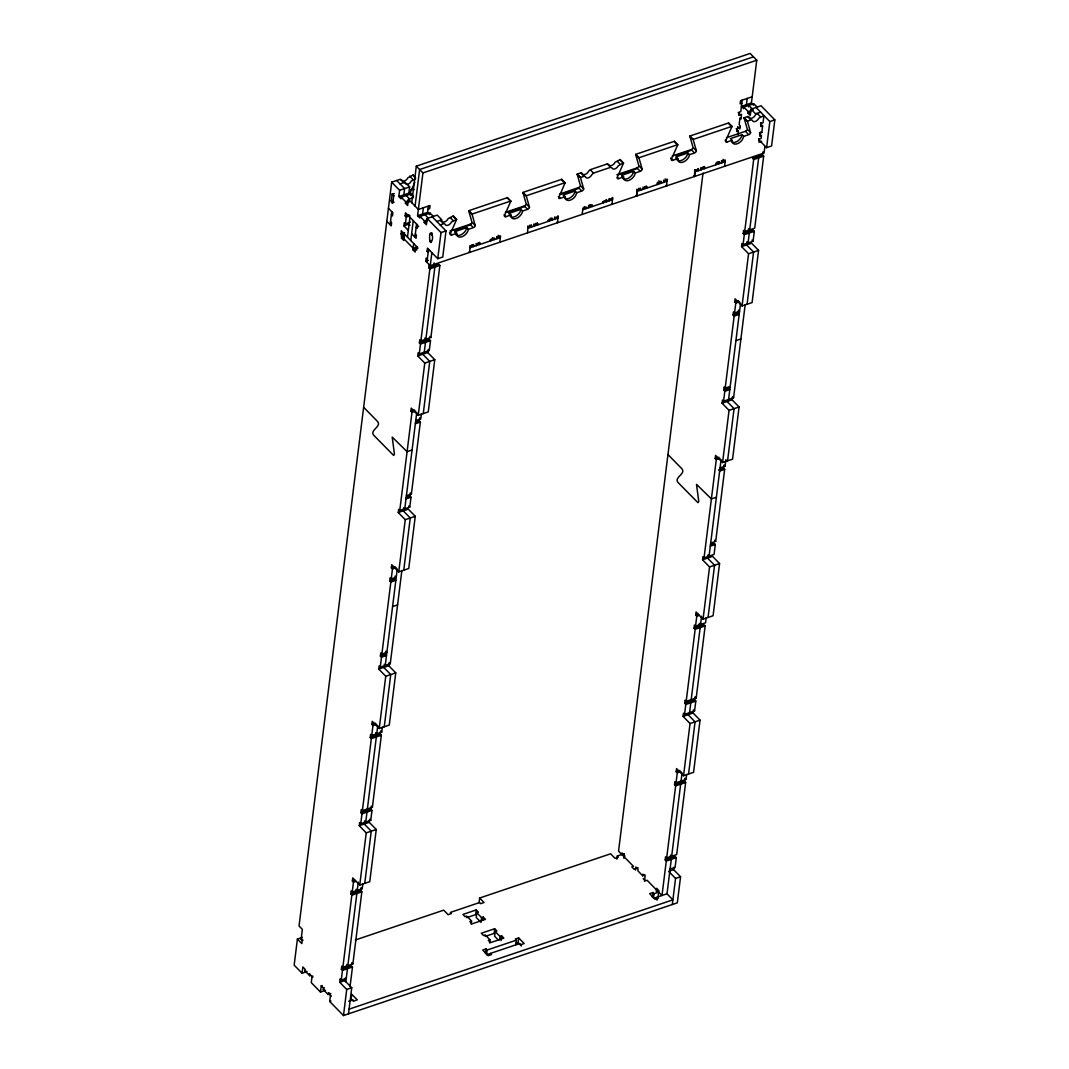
<?xml version="1.0" encoding="UTF-8"?>
<svg xmlns="http://www.w3.org/2000/svg" width="1069" height="1069" viewBox="0 0 1069 1069"><rect width="100%" height="100%" fill="white"/><g stroke="black" fill="none" stroke-linecap="round" stroke-linejoin="round"><path stroke-width="1.5" d="M522.594 211.034L520.937 209.337L509.258 213.292L510.915 214.976L511.517 217.688A7.029 4.356 -44.4 0 0 517.81 217.675A7.029 4.356 -44.4 0 0 522.594 211.034L527.605 209.35A2.018 1.256 -44.4 0 0 529.088 208.161A2.004 1.243 -44.4 0 0 529.462 207.212L526.336 196.202A2.018 1.256 -44.4 0 1 526.322 195.774L523.008 192.393L561.733 179.311L565.047 182.705A2.018 1.256 -44.4 0 1 564.926 183.173L558.699 197.899A2.031 1.256 -44.4 0 0 560.129 198.366L565.127 196.669L565.742 199.382A7.042 4.356 -44.4 0 0 575.456 196.108L576.819 192.727L575.162 191.03L563.47 194.986L565.127 196.669M689.505 154.684L687.848 152.987L676.169 156.929L677.826 158.626L678.427 161.339A7.029 4.356 -44.4 0 0 684.721 161.312A7.029 4.356 -44.4 0 0 689.505 154.684L694.516 152.987A2.018 1.256 -44.4 0 0 695.999 151.811A2.004 1.243 -44.4 0 0 696.387 150.863L693.246 139.852A2.018 1.256 -44.4 0 1 693.233 139.424L689.919 136.03L728.644 122.962L731.958 126.342A2.018 1.256 -44.4 0 1 731.837 126.823L725.57 141.001A2.004 1.243 -44.4 0 0 725.61 141.549A2.031 1.256 -44.4 0 0 727.04 142.003L732.051 140.32L732.653 143.032A7.042 4.356 -44.4 0 0 742.367 139.745L743.73 136.378L742.073 134.681L730.394 138.623L732.051 140.32M455.006 232.467L455.033 231.599L466.725 227.644L468.382 229.341L473.38 227.657A2.018 1.256 -44.4 0 0 474.877 226.468A2.004 1.243 -44.4 0 0 475.251 225.519L472.124 214.508A2.031 1.256 -44.4 0 1 472.097 214.081L468.797 210.7L507.521 197.618L510.822 201.012A2.004 1.243 -44.4 0 1 510.701 201.48L504.434 215.671A2.004 1.243 -44.4 0 0 504.474 216.205A2.031 1.256 -44.4 0 0 505.904 216.673L510.915 214.976M677.826 158.626L672.815 160.31A2.031 1.256 -44.4 0 1 671.385 159.842A2.004 1.243 -44.4 0 1 671.345 159.308L677.612 145.13A2.018 1.256 -44.4 0 0 677.746 144.649L674.432 141.268L635.708 154.337L639.021 157.731A2.031 1.256 -44.4 0 0 639.035 158.145L642.162 169.169A2.004 1.243 -44.4 0 1 641.788 170.118A2.018 1.256 -44.4 0 1 640.291 171.307L635.293 172.991L633.636 171.294L621.958 175.236L622.051 176.906M676.169 156.929L676.263 158.6M302.42 937.353L297.409 939.05L294.162 965.147L302.073 973.231L307.084 971.534M415.574 177.374L413.182 174.928L407.957 177.695A4.022 2.499 -44.4 0 1 404.55 180.848A4.022 2.499 -44.4 0 1 401.65 179.819L400.22 179.298L391.682 182.184L299.039 925.995L302.353 929.375L301.124 939.304L302.22 940.426L301.832 943.553L297.409 939.05M390.118 224.717L391.748 211.662M302.073 973.231L302.861 966.964L305.066 969.222L304.865 970.786L309.663 975.676L310.491 975.396M413.462 196.121L411.258 193.863L401.222 197.23L401.035 198.794L398.817 196.536L399.606 190.269L391.682 182.184M398.817 196.536L403.828 194.839L404.603 188.585L396.693 180.487M404.523 234.138L403.735 240.405L401.53 238.146L401.209 230.744L417.03 246.926L416.643 250.052L415.534 248.93L415.146 252.057L412.941 249.799L413.716 243.532M413.436 197.605L408.438 199.302L407.65 205.569L405.445 203.31L405.645 201.734L401.222 197.23M309.663 975.676L309.85 974.113M408.318 230.369L403.895 225.853L404.296 222.726L405.392 223.849L410.402 222.152M405.392 223.849L406.247 217.06L405.138 215.938L405.525 212.798L417.672 225.212L417.284 228.352L416.175 227.216L418.687 226.374M411.258 193.863L411.057 195.427L408.852 193.168L409.627 186.901L405.031 182.198L400.006 183.881M407.476 237.158L409.948 217.314M411.765 202.696L416.309 166.163L750.144 53.45L756.772 60.225L751.413 103.012L753.632 105.27M410.79 240.538L413.249 220.695M415.079 206.09L419.623 169.543L753.458 56.831M325.484 990.348L320.486 992.045L321.261 985.778L322.09 985.498M414.946 237.131L416.563 224.089M428.335 218.116L425.008 214.722L419.997 216.406L419.796 217.982L417.591 215.724L422.936 172.937L416.309 166.163M330.842 993.555L328.063 994.491L323.279 989.6L323.466 988.037L321.261 985.778M422.616 214.041L423.377 207.76M328.063 994.491L329.092 992.647M436.807 221.497L441.831 219.826L437.234 215.123L427.199 218.477L426.424 224.744L424.219 222.486L424.406 220.922L419.997 216.406M427.493 213.399L428.402 206.09M673.858 867.24L673.564 869.591L680.565 876.74L677.318 902.837L343.483 1015.55L329.68 1001.439L330.468 995.186M425.021 214.735L430.032 213.052L429.832 214.615L427.627 212.357L417.591 215.724M764.883 146.48L764.068 153.001L430.246 265.713L425.823 261.21L426.21 258.07L427.319 259.206M428.161 252.418L427.065 251.282L427.453 248.155L437.755 258.685L442.766 257.001L446.014 230.904L432.21 216.793M426.932 262.333L428.549 249.291M429.698 240.151C428.616 226.294 435.19 236.008 431.355 241.848A1.51 0.722 71.3 0 1 430.379 242.169A1.51 0.722 71.3 0 1 429.698 240.151L431.355 241.848M343.483 1015.55L346.73 989.453L339.742 982.304L340.129 979.177L340.971 978.897M345.968 978.322L341.238 980.3L342.468 970.385L341.372 969.249L341.759 966.122L342.868 967.258L352.877 963.864L361.843 891.84L360.747 890.704L361.135 887.577L362.244 888.7L352.222 892.094L351.126 890.958L350.726 894.085L351.835 895.221L342.868 967.258M352.222 892.094L353.465 882.166L352.356 881.043L352.743 877.903L359.732 885.052L369.754 881.671L376.261 829.477L369.259 822.328L369.647 819.201L370.756 820.324L360.747 823.705L359.638 822.582L359.251 825.709L366.239 832.858L359.732 885.052M360.747 823.705L361.977 813.79L360.868 812.667L361.269 809.527L362.364 810.663L372.386 807.282L381.352 735.245L380.243 734.122L380.644 730.982L381.74 732.118L371.731 735.499L370.622 734.363L370.235 737.503L371.344 738.626L362.364 810.663M371.731 735.499L372.961 725.584L371.865 724.448L372.253 721.321L379.241 728.47L389.263 725.089L395.757 672.882L388.769 665.733L389.156 662.606L390.265 663.729L380.243 667.123L379.148 665.987L378.747 669.114L385.749 676.263L379.241 728.47M381.486 657.194L380.377 656.072L380.764 652.945L381.874 654.068L386.884 652.371L385.775 651.248L385.388 654.375L386.484 655.511L381.486 657.194L380.243 667.123M381.874 654.068L390.84 582.03L389.744 580.908L390.132 577.781L391.227 578.904L396.238 577.207M391.227 578.904L392.47 568.989L391.361 567.853L391.748 564.726L398.75 571.875L408.759 568.494L415.266 516.3L408.264 509.151L398.256 512.532L405.245 519.681L398.75 571.875M398.256 512.532L398.643 509.392L399.753 510.528L409.761 507.147L411.004 497.232L409.895 496.096L410.282 492.969L411.391 494.092L406.38 495.789M399.753 510.528L411.979 412.393L410.87 411.271L411.258 408.131L418.246 415.28L428.268 411.899L434.762 359.705L427.774 352.556L428.161 349.429M418.246 415.28L424.754 363.086L417.765 355.937L418.153 352.81L419.248 353.933L429.27 350.552L430.5 340.637L429.404 339.501L419.382 342.895L420.491 344.018L419.248 353.933M419.382 342.895L419.783 339.755L420.879 340.891L430.901 337.497L439.867 265.473L438.758 264.337L428.749 267.731L429.858 268.853L420.879 340.891M428.749 267.731L429.137 264.591M430.246 265.713L431.863 252.672M348.494 1013.853L351.741 987.756L344.752 980.607L345.046 978.269M356.124 889.274L355.736 892.401L356.846 893.524L347.866 965.561L346.77 964.438M364.649 820.885L364.248 824.025L371.25 831.174L364.743 883.368M390.84 582.03L395.851 580.347L394.742 579.211L395.142 576.084M403.654 507.708L403.267 510.835L410.255 517.984L403.761 570.178M434.148 262.894L433.76 266.034L434.856 267.156L425.89 339.194L424.781 338.058M345.848 981.823L347.478 968.688L346.369 967.565M357.233 890.397L358.262 882.125M365.745 822.021L366.988 812.106L365.879 810.97M367.375 808.966L376.341 736.942L375.246 735.806M377.771 725.544L376.742 733.802L375.633 732.679M397.267 568.949L385.254 665.426L384.145 664.303M404.763 508.831L416.776 412.353M424.259 352.236L425.502 342.321L424.393 341.198M437.755 258.685L441.003 232.588L427.199 218.477M370.756 820.324L371.985 810.409L370.89 809.286L371.277 806.146L372.386 807.282M411.391 494.092L420.358 422.068L419.262 420.932L419.649 417.805M350.031 986.687L352.489 967.004L351.38 965.868L341.372 969.249M362.244 888.7L362.859 883.742M381.74 732.118L382.355 727.161M390.265 663.729L401.864 570.565M421.373 413.97L420.758 418.928L415.747 420.625M384.252 726.773L390.746 674.579L383.758 667.43M423.257 413.596L429.765 361.389L422.763 354.24M469.972 245.549L469.759 252.391L469.077 251.709M473.313 244.427L473.674 246.551L471.83 244.681M476.453 245.616L476.093 243.491M479.433 242.356L479.794 244.494L478.137 242.797M496.684 236.543L497.032 238.668L496.484 238.106M499.798 242.249L500.573 235.968L497.232 237.104M527.618 232.855L527.832 226.013M531.173 224.891L531.534 227.016L529.689 225.145M533.952 223.955L534.313 226.08L533.765 225.519M537.293 222.82L537.654 224.958L535.997 223.261M551.764 217.942L552.112 220.067L550.281 218.183M554.544 216.994L554.905 219.132L554.343 218.57M557.884 215.871L557.657 222.713L556.989 222.018M471.175 924.15L471.563 921.01L466.779 916.12L465.109 916.694L462.904 914.436L476.253 909.919L478.458 912.178L476.787 912.739L476.213 917.443L480.997 922.333L481.571 917.63L476.787 912.739M476.253 909.919L475.665 914.623L466.765 917.63M479.046 902.717L479.634 898.027L610.613 853.797L615.022 858.313L618.363 857.191L617.254 856.055L624.376 853.65M482.854 920.195L483.241 917.068L481.571 917.63M485.46 953.601L486.048 948.898L482.707 950.034L488.226 955.673L491.566 954.55L490.457 953.414M486.048 948.898L487.157 950.034L486.569 954.724L519.721 943.539L520.83 944.662L524.171 943.539L518.652 937.901L515.311 939.023L516.407 940.145L515.833 944.849M489.575 942.952L489.963 939.825L485.179 934.934L483.509 935.495L481.304 933.237L494.653 928.734L496.871 930.992L495.201 931.553L494.613 936.244L498.435 940.159M582.151 214.455L582.912 208.174L586.253 207.039L586.053 208.615L584.222 206.731M494.653 928.734L494.065 933.424L485.166 936.431M588.484 205.542L588.845 207.667L588.284 207.105M499.584 939.571L499.985 936.444L495.201 931.553M501.067 940.573L501.655 935.883L499.985 936.444M606.283 199.529L606.644 201.653L606.096 201.092M609.063 198.593L609.424 200.718L608.876 200.157M521.378 945.985L518.064 942.591L518.652 937.901M612.403 197.458L612.19 204.313L611.521 203.618M636.002 195.346L636.656 196.028L636.883 189.2M636.67 196.028L637.258 191.338L667.297 181.195L665.092 178.937M640.224 188.064L640.585 190.202L638.741 188.318M643.003 187.128L643.364 189.266L642.816 188.692M646.344 186.006L646.705 188.131L645.048 186.447M657.475 182.251L657.836 184.376L657.007 183.534M660.816 181.115L661.163 183.253L658.771 180.808M663.595 180.18L663.956 182.305L663.395 181.743M666.709 185.886L666.936 179.058M693.861 175.81L694.516 176.492L694.756 169.664M694.529 176.492L695.117 171.802L725.156 161.66L722.951 159.401M698.084 168.528L698.445 170.666L697.897 170.105M700.876 167.592L701.224 169.73L700.676 169.156M616.866 859.195L617.254 856.055M703.028 172.991L618.563 851.111L633.463 866.344L631.806 866.906L634.011 869.164L638.019 867.814M704.204 166.47L704.565 168.595L702.908 166.898M621.877 854.505L622.064 852.928L624.283 855.187L623.895 858.327M715.696 164.84L715.883 163.276L719.223 162.141L718.675 161.579M719.223 162.141L719.036 163.717L717.192 161.833M721.455 160.644L721.816 162.769L721.268 162.207M635.48 870.166L635.868 867.039L638.086 869.297L637.886 870.861L642.669 875.752L645.168 874.91M724.582 166.35L725.343 160.083L722.003 161.205M642.669 875.752L642.87 874.188L645.075 876.446L644.487 881.137M737.904 134.587L738.372 130.939L736.153 128.681M742.207 100.139L740.777 111.63L739.107 112.192L738.706 115.318L741.632 114.33M757.133 107.087L753.819 103.693L743.824 107.1L743.623 108.664L741.418 106.406L751.413 103.012M746.429 104.709L747.191 98.428M748.634 106.967L748.821 105.39L753.244 109.92M758.562 139.478L766.58 147.669L771.591 145.972L774.838 119.875L761.034 105.764L751.039 109.172L750.251 115.439L748.046 113.18L748.247 111.604L743.824 107.1M652.371 897.238L652.959 892.548L649.618 893.671L655.137 899.323L658.477 898.187L657.382 897.065L656.981 900.192M652.959 892.548L654.068 893.671L653.48 898.374L667.003 893.818L671.292 859.356L670.183 858.233L670.584 855.106M656.272 891.426L656.673 888.299L658.878 890.557L658.09 896.811M643.204 878.571L645.422 880.829L647.092 880.268L661.992 895.501L666.281 861.053L665.185 859.917L665.573 856.79L666.668 857.926L676.69 854.545L685.657 782.508L684.561 781.372L684.948 778.245L686.057 779.381L676.036 782.762L674.927 781.626L674.539 784.753L675.648 785.889L666.668 857.926M676.036 782.762L677.278 772.834L676.169 771.711L676.557 768.584L683.545 775.72L693.567 772.339L700.061 720.145L693.073 712.996L693.46 709.869L694.569 710.992L684.548 714.373L683.452 713.25L683.064 716.377L690.053 723.526L683.545 775.72M684.548 714.373L685.79 704.458L684.681 703.335L685.069 700.195L686.178 701.331L696.2 697.95L705.166 625.913L704.057 624.79L694.048 628.171L695.157 629.294L686.178 701.331M694.048 628.171L694.436 625.031L695.545 626.167L705.553 622.786L706.168 617.829M695.545 626.167L696.774 616.252L695.678 615.116L696.066 611.989L703.055 619.138L713.076 615.757L719.571 563.55L712.582 556.401L702.56 559.795L709.562 566.931L703.055 619.138M702.56 559.795L702.961 556.655L704.057 557.791L714.079 554.41L715.308 544.482L714.199 543.359L710.444 544.629M704.057 557.791L716.283 459.657L715.174 458.521L715.562 455.394L722.564 462.543L732.572 459.162L739.08 406.968L732.078 399.819L732.479 396.679L733.575 397.815L723.566 401.196L722.457 400.06L722.069 403.2L729.058 410.349L722.564 462.543M723.566 401.196L724.795 391.281L723.7 390.145L724.087 387.018L725.183 388.141L730.194 386.457M734.162 316.117L733.053 314.981L733.441 311.854L734.55 312.976L739.561 311.293L738.452 310.157L738.064 313.297L739.173 314.42L734.162 316.117L725.183 388.141M734.55 312.976L735.793 303.062L734.684 301.939L735.071 298.799L742.06 305.948L752.082 302.567L758.576 250.373L751.587 243.224L741.579 246.605L748.567 253.754L742.06 305.948M741.579 246.605L741.966 243.478L743.062 244.601L753.084 241.22L754.313 231.305L753.217 230.182L743.196 233.55L744.305 234.686L743.062 244.601M743.196 233.55L743.583 230.423L744.692 231.559L754.714 228.178L763.68 156.141L762.571 155.018L762.972 151.878M744.692 231.559L753.672 159.522L752.563 158.386L762.571 155.018M760.807 125.728L760.594 122.654M761.689 141.308L759.017 142.217L758.856 138.516M759.605 132.516L759.765 136.204L761.435 135.643L759.591 133.759M760.981 124.298L762.638 125.995L760.968 126.556L760.807 122.855M748.594 228.739L748.206 231.866L749.316 232.989L748.073 242.917L746.977 241.781L746.576 244.908L753.578 252.057L747.071 304.264M671.679 856.229L680.659 784.192L679.55 783.069M681.047 781.065L682.075 772.807M689.558 712.689L690.801 702.774L689.692 701.638M691.189 699.634L700.155 627.61L699.059 626.474L699.447 623.347L700.542 624.47L701.585 616.212M721.081 459.617L709.068 556.094L707.959 554.971L707.571 558.098L714.56 565.247L708.066 617.441M728.577 399.499L740.59 303.021M749.703 229.862L758.669 157.824L757.574 156.702M759.404 139.077L761.075 138.516L761.435 135.643M760.153 133.077L761.823 132.516L762.638 125.995M761.355 123.416L763.025 122.855L763.934 115.546L758.709 118.312A4.022 2.499 -44.4 0 1 755.302 121.465A4.022 2.499 -44.4 0 1 752.416 120.436L751.467 119.835L747.458 121.118L744.144 117.724L748.153 116.441L749.102 117.055A4.022 2.499 -44.4 0 0 751.988 118.084A4.022 2.499 -44.4 0 0 755.409 114.931L757.106 113.354M694.569 710.992L695.799 701.077L694.703 699.954L695.091 696.814L696.2 697.95M710.698 543.052L715.696 541.355L724.675 469.318L723.566 468.195L723.954 465.068L725.063 466.191L720.052 467.875M669.782 868.99L675.06 867.587L676.303 857.672L675.194 856.536L665.185 859.917M686.057 779.381L686.672 774.41M725.063 466.191L725.891 459.576M733.575 397.815L745.187 304.638M672.307 904.534L675.555 878.424L668.566 871.288M688.556 774.036L695.064 721.842L688.062 714.693M727.561 460.846L734.069 408.652L727.08 401.503M766.58 147.669L769.827 121.572L756.024 107.461M466.725 227.644L466.178 229.541A7.069 4.37 -44.4 0 1 464.334 232.32L462.596 233.844A7.042 4.356 -44.4 0 1 457.906 235.434L456.423 234.993M633.636 171.294L633.102 173.178A7.069 4.37 -44.4 0 1 631.244 175.957L629.521 177.494A7.069 4.37 -44.4 0 1 624.79 179.098L623.334 178.63M414.799 182.331L410.095 192.968A2.004 1.243 -44.4 0 0 410.135 193.516A2.031 1.256 -44.4 0 0 411.565 193.97M443.101 223.127L440.334 220.308L441.778 220.815A4.022 2.499 -44.4 0 0 444.664 221.844A4.022 2.499 -44.4 0 0 448.071 218.691L453.296 215.925L456.61 219.319A2.018 1.256 -44.4 0 1 456.476 219.786L450.209 233.977A2.004 1.243 -44.4 0 0 450.263 234.512A2.031 1.256 -44.4 0 0 451.693 234.98L456.69 233.283A7.029 4.356 -44.4 0 0 461.861 236.783A7.029 4.356 -44.4 0 0 468.382 229.341M578.503 187.663A2.031 1.256 -44.4 0 0 579.999 186.474A2.004 1.243 -44.4 0 0 580.373 185.525L577.247 174.514A2.031 1.256 -44.4 0 1 577.233 174.087L581.229 172.804L582.191 173.405A4.022 2.499 -44.4 0 0 585.077 174.434A4.022 2.499 -44.4 0 0 588.484 171.281L590.195 169.704L607.245 163.945L608.689 164.466A4.022 2.499 -44.4 0 0 611.575 165.495A4.022 2.499 -44.4 0 0 614.982 162.341L620.207 159.575L623.521 162.956A2.018 1.256 -44.4 0 1 623.401 163.437L617.12 177.614A2.004 1.243 -44.4 0 0 617.174 178.162A2.031 1.256 -44.4 0 0 618.604 178.617L623.601 176.933L621.958 175.236M456.61 219.319L451.385 222.085A4.022 2.499 -44.4 0 1 447.978 225.225A4.022 2.499 -44.4 0 1 445.078 224.209L444.129 223.595L440.121 224.878M623.521 162.956L618.296 165.722A4.022 2.499 -44.4 0 1 614.889 168.875A4.022 2.499 -44.4 0 1 612.002 167.846L610.559 167.339L593.509 173.098L591.798 174.675A4.022 2.499 -44.4 0 1 588.391 177.815A4.022 2.499 -44.4 0 1 585.505 176.799L584.543 176.185L580.547 177.467L577.233 174.087M422.936 172.937L756.772 60.225M415.614 178.603L411.271 181.075A4.022 2.499 -44.4 0 1 405.993 184.309M399.606 190.269L409.627 186.901M394.274 193.569L392.042 194.317L393.699 196.001M410.763 189.748L413.262 188.892L414.091 189.748M403.841 194.865L408.852 193.168M392.483 200.411L391.227 200.838A1.51 0.722 71.3 0 0 391.909 202.856A1.51 0.722 71.3 0 0 392.884 202.535L394.14 202.108M405.645 201.734L409.4 200.478M405.445 203.31L409.2 202.041M752.215 96.758L740.536 100.7L740.136 103.84L741.806 103.279M405.138 215.938L408.892 214.669M428.014 209.217L429.685 208.655L430.072 205.529L418.367 209.457L408.438 199.302M406.247 217.06L410.002 215.791M403.895 225.853L408.906 224.156L410.015 225.292M424.406 220.922L426.919 220.08M748.247 111.604L752.001 110.348M424.219 222.486L426.718 221.644M748.046 113.18L750.545 112.325M760.647 112.178L755.636 113.875L751.039 109.172M400.822 233.884L404.576 232.614M401.917 235.006L404.429 234.164M401.73 236.57L404.229 235.728M472.097 214.081L510.822 201.012M526.322 195.774L565.047 182.705M639.021 157.731L677.746 144.649M693.233 139.424L731.958 126.342M401.53 238.146L404.042 237.291M740.002 127.385L737.089 128.374L736.701 131.5L738.372 130.939M432.17 233.055L430.5 233.63L432.157 235.314M441.003 232.588L446.014 230.904M769.827 121.572L774.838 119.875M449.929 231.064L470.066 224.263A2.018 1.256 -44.4 0 0 471.563 223.087A2.004 1.243 -44.4 0 0 471.937 222.138L468.81 211.127A2.031 1.256 -44.4 0 1 468.797 210.7M505.303 212.37L524.291 205.956A2.031 1.256 -44.4 0 0 525.24 205.395A2.018 1.256 -44.4 0 0 525.774 204.78A2.004 1.243 -44.4 0 0 526.162 203.832L523.022 192.821A2.018 1.256 -44.4 0 1 523.008 192.393M559.528 194.064L578.516 187.65L581.269 190.469M616.84 174.715L636.99 167.913A2.018 1.256 -44.4 0 0 638.474 166.724A2.004 1.243 -44.4 0 0 638.848 165.775L635.721 154.764A2.031 1.256 -44.4 0 1 635.708 154.337M672.214 156.007L691.202 149.607A2.018 1.256 -44.4 0 0 692.685 148.417A2.004 1.243 -44.4 0 0 693.073 147.469L689.933 136.458A2.018 1.256 -44.4 0 1 689.919 136.03M726.439 137.701L745.427 131.3A2.031 1.256 -44.4 0 0 746.91 130.111A2.004 1.243 -44.4 0 0 747.284 129.162L744.158 118.151A2.018 1.256 -44.4 0 1 744.144 117.724M454.071 230.423L471.416 224.57M507.681 212.317L525.026 206.464M561.305 194.224L578.65 188.358M619.646 174.528L636.99 168.661M676.41 155.352L690.601 150.569M576.819 192.727L581.83 191.044A2.031 1.256 -44.4 0 0 583.313 189.854A2.004 1.243 -44.4 0 0 583.687 188.906L580.561 177.895A2.031 1.256 -44.4 0 1 580.547 177.467M743.73 136.378L748.741 134.681A2.031 1.256 -44.4 0 0 750.224 133.505A2.004 1.243 -44.4 0 0 750.598 132.556L747.472 121.545A2.018 1.256 -44.4 0 1 747.458 121.118M417.511 246.752L413.142 248.235L403.935 238.828M412.941 249.799L418.046 248.075M427.065 251.282L429.564 250.44M425.823 261.21L428.335 260.355M470.52 246.124L473.861 244.988M476.64 244.053L479.981 242.93M528.393 226.575L531.721 225.452M534.513 224.517L537.841 223.381M552.312 218.504L548.972 219.626L548.785 221.203L547.956 220.348M555.092 217.568L558.432 216.432M589.032 206.103L592.373 204.981L592.173 206.544L590.516 204.847M606.845 200.09L603.504 201.226L603.304 202.789L602.475 201.934M609.624 199.155L612.965 198.032M637.445 189.761L640.772 188.638M643.565 187.69L646.892 186.567M658.023 182.812L661.364 181.69M664.143 180.741L667.484 179.619M695.304 170.225L698.645 169.102M701.424 168.154L704.765 167.031M470.333 247.687L500.386 237.545L498.181 235.287M528.206 228.151L558.245 218.009M582.739 209.751L612.778 199.609M429.858 268.853L439.867 265.473M753.672 159.522L763.68 156.141M420.491 344.018L430.5 340.637M744.305 234.686L754.313 231.305M417.765 355.937L427.774 352.556M424.754 363.086L434.762 359.705M748.567 253.754L758.576 250.373M410.87 411.271L414.625 410.002M734.684 301.939L738.438 300.67M411.979 412.393L415.734 411.124M735.793 303.062L739.548 301.792M415.507 422.202L419.262 420.932M733.053 314.981L738.064 313.297M415.36 423.752L420.358 422.068M412.086 449.982L407.075 451.666L392.203 437.087L394.474 454.378L393.633 455.421L373.682 435.19C369.446 430.232 381.86 426.504 377.624 421.56L363.647 407.289M735.9 340.65L740.911 338.953M406.14 497.366L409.895 496.096M723.7 390.145L728.697 388.461L729.806 389.584L724.795 391.281M405.993 498.916L411.004 497.232M722.069 403.2L732.078 399.819M405.245 519.681L415.266 516.3M729.058 410.349L739.08 406.968M391.361 567.853L395.116 566.583M715.174 458.521L718.929 457.251M392.47 568.989L396.225 567.719M716.283 459.657L720.038 458.387M389.744 580.908L394.742 579.211M723.566 468.195L718.555 469.879L719.664 471.015L724.675 469.318M392.59 606.577L397.588 604.88M716.39 497.245L711.393 498.929L696.507 484.351L698.779 501.642L697.95 502.684L677.987 482.44C673.751 477.496 686.164 473.767 681.928 468.823L667.965 454.539M380.377 656.072L385.388 654.375M710.297 546.179L715.308 544.482M378.747 669.114L388.769 665.733M385.749 676.263L395.757 672.882M709.562 566.931L719.571 563.55M371.865 724.448L375.62 723.178M695.678 615.116L698.177 614.274M372.961 725.584L376.716 724.314M696.774 616.252L699.286 615.397M370.235 737.503L380.243 734.122M371.344 738.626L381.352 735.245M695.157 629.294L705.166 625.913M360.868 812.667L370.89 809.286M684.681 703.335L694.703 699.954M361.977 813.79L371.985 810.409M685.79 704.458L695.799 701.077M359.251 825.709L369.259 822.328M683.064 716.377L693.073 712.996M366.239 832.858L376.261 829.477M690.053 723.526L700.061 720.145M352.356 881.043L354.855 880.201M676.169 771.711L679.924 770.442M353.465 882.166L355.964 881.324M677.278 772.834L681.033 771.564M350.726 894.085L360.747 890.704M674.539 784.753L684.561 781.372M351.835 895.221L361.843 891.84M675.648 785.889L685.657 782.508M301.124 939.304L301.952 939.01M302.22 940.426L303.062 940.145M355.322 939.998L443.688 910.16L448.111 914.676L451.452 913.541L450.343 912.418L479.607 902.53L480.716 903.666L484.057 902.53L479.634 898.027M304.865 970.786L305.707 970.505M471.563 921.01L469.892 921.572L472.097 923.83L485.46 919.327L483.241 917.068M312.896 976.091L312.054 976.371L311.279 982.638L320.486 992.045M342.468 970.385L352.489 967.004M666.281 861.053L676.303 857.672M339.742 982.304L344.752 980.607M669.809 870.861L673.564 869.591M323.466 988.037L324.308 987.756M323.279 989.6L324.107 989.319M489.963 939.825L488.292 940.386L490.511 942.644L503.86 938.141L501.655 935.883M346.73 989.453L351.741 987.756M675.555 878.424L680.565 876.74M329.68 1001.439L330.936 1001.025M487.157 950.034L516.407 940.145M654.068 893.671L658.678 892.121M515.833 943.339L518.064 942.591M348.694 1001.292L352.81 999.889L353.919 1001.025L357.26 999.889L351.728 994.25L351.153 998.954L353.358 1001.212M349.082 1009.163L672.895 899.831L667.003 893.818M590.542 204.874L590.021 204.967A1.51 0.935 7.1 0 1 589.407 204.914M679.042 160.778L677.559 160.323A7.029 4.356 -44.4 0 1 676.998 159.869M731.771 142.017L733.254 142.471A7.029 4.356 -44.4 0 0 737.957 140.881L739.681 139.344A7.029 4.356 -44.4 0 0 742.073 134.681M564.86 198.38L566.343 198.821A7.029 4.356 -44.4 0 0 571.046 197.23L572.77 195.707A7.029 4.356 -44.4 0 0 575.162 191.03M510.635 216.686L512.131 217.127A7.029 4.356 -44.4 0 0 516.821 215.537L518.559 214.014A7.029 4.356 -44.4 0 0 520.937 209.337M757.654 113.915L760.42 116.735M747.659 116.534L750.425 119.367M760.994 131.661L761.823 132.516M744.158 118.151L746.924 120.971M738.158 112.486L741.472 115.866L741.084 118.993L739.975 117.871L739.133 124.659L740.229 125.781L739.842 128.921L737.637 126.663M747.846 129.737L750.598 132.556M745.427 131.3L748.18 134.119M729.071 123.991L731.837 126.823M725.196 140.133L727.04 142.003M689.933 136.458L692.699 139.277M693.621 148.043L696.387 150.863M691.202 149.607L693.968 152.426M674.86 142.297L677.612 145.13M751.975 240.097L753.084 241.22M670.61 158.052L672.815 160.31M666.04 185.204L666.709 185.886M635.721 154.764L638.474 157.584M639.409 166.35L642.162 169.169M636.99 167.913L639.743 170.733M620.635 160.604L623.401 163.437M617.241 161.325L620.007 164.145M607.245 163.945L610.011 166.777M617.494 177.494L618.604 178.617M590.743 170.278L593.509 173.098M580.748 172.897L583.514 175.717M577.247 174.514L579.999 177.334M580.921 186.086L583.687 188.906M562.16 180.354L564.926 183.173M558.285 196.482L560.129 198.366M523.022 192.821L525.788 195.64M526.71 204.393L529.462 207.212M524.291 205.956L527.057 208.776M507.935 198.66L510.701 201.48M504.06 214.789L505.904 216.673M468.81 211.127L471.563 213.947M492.408 237.719L494.252 239.603L494.453 238.04L491.112 239.162L490.912 240.739L490.083 239.884M472.485 222.699L475.251 225.519M470.066 224.263L472.832 227.082M414.892 177.28L413.048 175.396A2.018 1.256 -44.4 0 0 413.182 174.928M453.724 216.967L456.476 219.786M409.654 176.118L412.42 178.937M450.33 217.688L453.082 220.508M455.033 231.599L456.69 233.283M400.768 179.873L404.977 183.2M409.908 192.286L411.017 193.409M449.474 232.721L451.693 234.98M430.032 213.052L433.333 216.432M406.233 195.533L409.561 198.941M415.333 234.004L416.442 235.14L416.041 238.267L411.632 233.75M714.6 540.233L715.696 541.355M388.435 208.281L392.857 212.798L392.47 215.925L391.361 214.802M390.519 221.59L391.615 222.713L391.227 225.84L386.818 221.336M429.791 336.374L430.901 337.497M408.665 506.011L409.761 507.147M622.986 854.118L624.964 856.149M351.768 962.741L352.877 963.864M340.129 979.177L341.238 980.3M309.329 973.832L312.803 977.387M328.25 992.927L331.283 996.268M563.457 195.854A7.029 4.356 -44.4 0 1 563.483 194.972M561.733 179.311A2.018 1.256 -44.4 0 1 561.613 179.792M509.646 215.657A7.029 4.356 -44.4 0 1 509.365 214.963M509.232 214.161A7.029 4.356 -44.4 0 1 509.272 213.279M507.521 197.618A2.004 1.243 -44.4 0 1 507.387 198.099M453.296 215.925A2.018 1.256 -44.4 0 1 453.176 216.406M728.644 122.962A2.018 1.256 -44.4 0 1 728.524 123.429M687.848 152.987A7.029 4.356 -44.4 0 1 685.47 157.651L683.732 159.187A7.029 4.356 -44.4 0 1 679.056 160.764M674.432 141.268A2.018 1.256 -44.4 0 1 674.298 141.736M635.293 172.991A7.029 4.356 -44.4 0 1 628.772 180.434A7.029 4.356 -44.4 0 1 623.628 176.919M620.207 159.575A2.018 1.256 -44.4 0 1 620.087 160.043M456.41 234.993A7.042 4.356 -44.4 0 1 455.848 234.539M623.294 178.643A7.069 4.37 -44.4 0 1 622.719 178.202M413.235 189.935A7.029 4.356 -44.4 0 1 413.262 188.892M393.739 195.614L392.884 202.535L391.227 200.838L392.27 193.716L393.739 195.614"/></g></svg>
